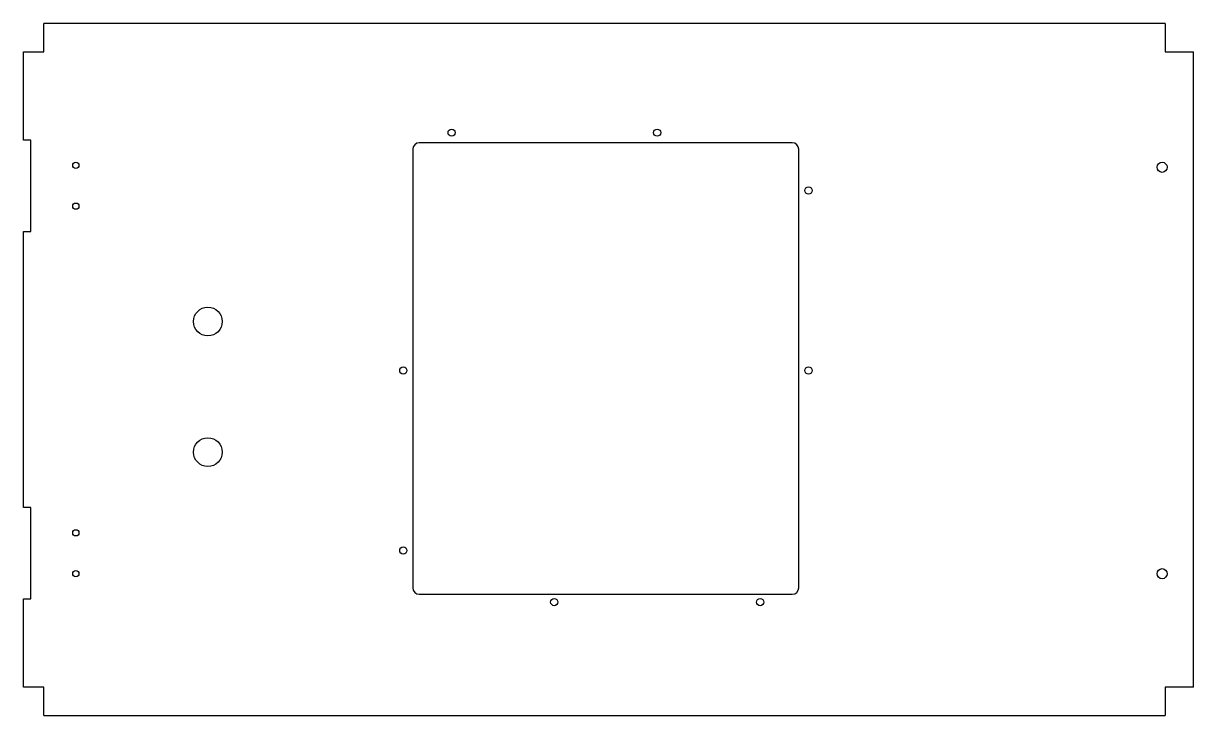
# Model space of a CAD drawing. Header units: inches. Extents: x -17.8 to 18, y -10.6 to 10.6.
import ezdxf

# ---------------------------------------------------------------- set-up
doc = ezdxf.new("R2010")
doc.units = ezdxf.units.IN
doc.header["$MEASUREMENT"] = 0

msp = doc.modelspace()

# ---------------------------------------------------------------- linework, layer by layer
at = {"color": 7, "linetype": 'Continuous', "lineweight": 25}
for p, q in [((-17.155, 9.72), (-17.155, 10.594)), ((17.155, 10.594), (-17.155, 10.594)), ((17.155, 10.594), (17.155, 9.72)), ((-17.779, 9.72), (-17.155, 9.72)), ((-17.779, 7.02), (-17.779, 9.72)), ((17.155, 9.72), (18.029, 9.72)), ((18.029, -9.72), (18.029, 9.72)), ((-17.549, 7.02), (-17.779, 7.02)), ((-17.549, 4.22), (-17.549, 7.02)), ((5.745, 6.94), (-5.665, 6.94)), ((-5.865, 6.74), (-5.865, -6.68)), ((5.945, -6.68), (5.945, 6.74)), ((-17.779, -4.22), (-17.779, 4.22)), ((-17.779, 4.22), (-17.549, 4.22)), ((-17.549, -4.22), (-17.779, -4.22)), ((-17.549, -7.02), (-17.549, -4.22)), ((-17.779, -9.72), (-17.779, -7.02)), ((-17.779, -7.02), (-17.549, -7.02)), ((-5.665, -6.88), (5.745, -6.88)), ((-17.155, -9.72), (-17.779, -9.72)), ((-17.155, -10.594), (-17.155, -9.72)), ((18.029, -9.72), (17.155, -9.72)), ((17.155, -9.72), (17.155, -10.594)), ((-17.155, -10.594), (17.155, -10.594))]:
    msp.add_line(p, q, dxfattribs=at)
for centre, radius in [((-4.675, 7.25), 0.11), ((1.615, 7.25), 0.11), ((-16.175, 6.25), 0.095), ((17.065, 6.19), 0.155), ((6.245, 5.48), 0.11), ((-16.175, 5), 0.095), ((-12.135, 1.468), 0.44), ((-6.155, -0.03), 0.11), ((6.245, -0.03), 0.11), ((-12.135, -2.53), 0.44), ((-16.175, -5), 0.095), ((-6.155, -5.54), 0.11), ((-16.175, -6.25), 0.095), ((17.065, -6.25), 0.155), ((-1.535, -7.12), 0.11), ((4.765, -7.12), 0.11)]:
    msp.add_circle(centre, radius, dxfattribs=at)
for centre, start, end in [((-5.665, 6.74), 90, 180), ((5.745, 6.74), 0, 90), ((-5.665, -6.68), 180, 270), ((5.745, -6.68), 270, 0)]:
    msp.add_arc(centre, 0.2, start, end, dxfattribs=at)

doc.saveas('drawing.dxf')
